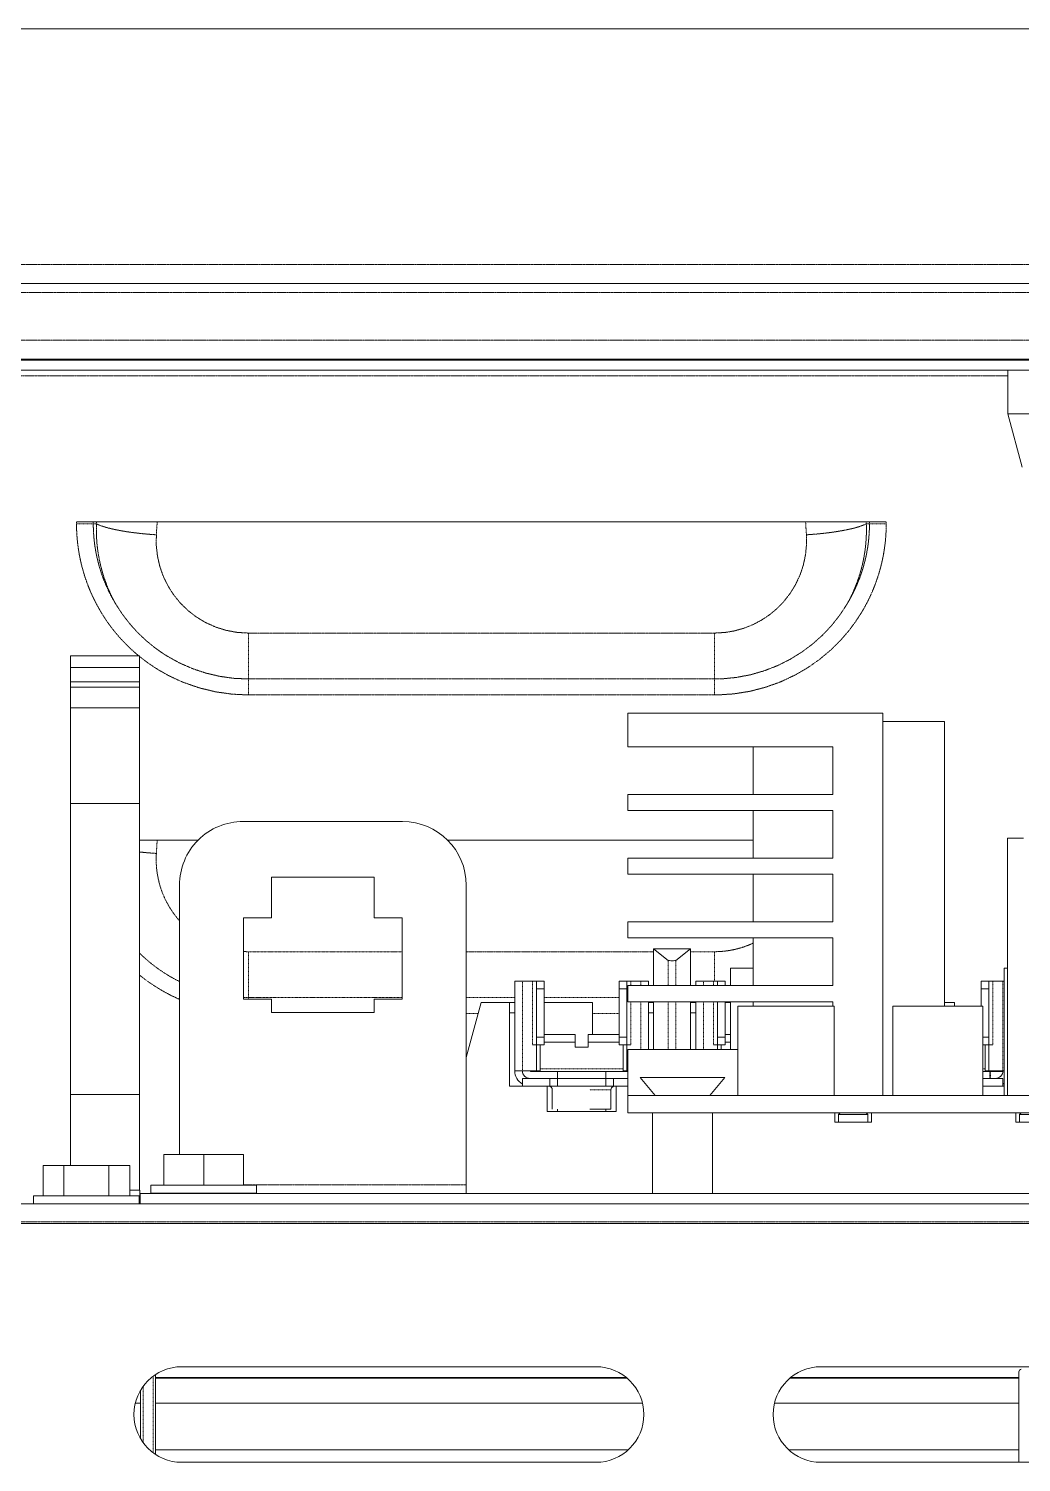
# Model space of a CAD drawing. Header units: millimetres. Extents: x 60499 to 556746, y 248297 to 497145.
# Drawn here: x 273810 to 278126, y 353530 to 359765 of the extents above; entities that cross this region are included whole.
import ezdxf

# ---------------------------------------------------------------- set-up
doc = ezdxf.new("R2010")
doc.units = ezdxf.units.MM
doc.linetypes.add('PHANTOM', pattern=[20, 10, -2, 2, -2, 2, -2])

msp = doc.modelspace()

# ---------------------------------------------------------------- linework, layer by layer
at = {"color": 7, "lineweight": 13, "ltscale": 0.03937}
for p, q in [((290166.5, 359765.2), (266121.8, 359765.2)), ((266121.8, 358656.7), (290166.5, 358656.7)), ((266121.8, 358328.1), (290166.5, 358328.1)), ((290166.5, 358324.2), (266121.8, 358324.2)), ((290166.5, 358279.9), (266121.8, 358279.9)), ((274071.9, 357621.1), (277484.1, 357621.1)), ((276414.4, 356788.3), (277522.9, 356788.3)), ((277522.9, 355125.5), (277522.9, 356788.3)), ((277791.4, 355514), (277791.4, 356752.3)), ((274291.4, 355129.1), (274291.4, 356623.5)), ((276414.4, 356642), (277306.7, 356642)), ((274291.4, 356541.4), (274291.4, 355130)), ((274291.4, 356479.4), (274291.4, 355129.1)), ((277306.7, 356434.7), (276414.4, 356434.7)), ((273992, 355130), (273992, 356395.7)), ((273992, 356395.7), (273992, 355130)), ((274291.4, 356395.7), (274291.4, 355130)), ((274291.4, 355130), (274291.4, 356395.7)), ((276414.4, 356364.8), (277306.7, 356364.8)), ((275631.8, 356235.4), (276960, 356235.4)), ((278065.3, 355125.5), (278065.3, 356245.1)), ((277306.7, 356157.5), (276414.4, 356157.5)), ((274465.2, 354868.8), (274465.2, 356040.1)), ((275712.4, 354737.1), (275712.4, 356040.1)), ((276414.4, 356087.7), (277306.7, 356087.7)), ((277306.7, 355880.4), (276414.4, 355880.4)), ((276414.4, 355810.6), (277306.7, 355810.6)), ((277306.7, 355603.3), (276414.4, 355603.3)), ((276414.4, 355533.4), (277306.7, 355533.4)), ((276414.4, 355125.5), (279934, 355125.5)), ((276414.4, 355050.6), (279934, 355050.6)), ((274293.7, 354698.7), (282053.6, 354698.7)), ((266121.8, 354654.3), (290166.5, 354654.3)), ((274293.7, 354654.3), (282053.6, 354654.3)), ((266121.8, 354569.4), (290166.5, 354569.4)), ((274475.2, 353945.8), (276276.6, 353945.8)), ((277254.3, 353945.8), (279055.7, 353945.8)), ((274361.4, 353898.5), (276408.7, 353898.5)), ((274361.4, 353895.6), (276412, 353895.6)), ((277118.8, 353895.6), (278114.8, 353895.6)), ((277122.2, 353898.5), (278114.8, 353898.5)), ((274361.4, 353788.1), (276478.3, 353788.1)), ((277052.5, 353788.1), (278114.8, 353788.1)), ((274361.4, 353584.6), (276417, 353584.6)), ((277113.9, 353584.6), (278114.8, 353584.6)), ((276276.6, 353530.1), (274475.2, 353530.1)), ((279055.7, 353530.1), (277254.3, 353530.1))]:
    msp.add_line(p, q, dxfattribs=at)
at = {"color": 7, "linetype": 'PHANTOM', "lineweight": 13, "ltscale": 0.03937}
for p, q in [((266121.8, 358739.4), (290166.5, 358739.4)), ((290166.5, 358617.9), (266121.8, 358617.9)), ((266121.8, 358410.8), (290166.5, 358410.8)), ((271625.9, 358255.2), (278067.8, 358255.2)), ((276791.3, 357136.6), (274764.8, 357136.6)), ((274764.8, 356936.9), (276791.3, 356936.9)), ((274764.8, 356867.5), (276791.3, 356867.5)), ((274743.7, 354737.1), (275712.4, 354737.1)), ((266121.8, 354576.7), (290166.5, 354576.7))]:
    msp.add_line(p, q, dxfattribs=at)
at = {"color": 7, "lineweight": 13, "ltscale": 0.004291}
msp.add_line((278067.8, 358279.9), (278067.8, 358089.6), dxfattribs=at)
at = {"color": 7, "lineweight": 13, "ltscale": 0.004725}
msp.add_line((278067.8, 358089.6), (278277.3, 358089.6), dxfattribs=at)
at = {"color": 7, "lineweight": 13, "ltscale": 0.005396}
msp.add_line((278067.8, 358089.6), (278129.7, 357858.5), dxfattribs=at)
at = {"color": 7, "linetype": 'PHANTOM', "lineweight": 13, "ltscale": 0.000199986}
for p, q in [((274017.6, 357621.1), (274017.6, 357612.2)), ((274090.5, 357621.1), (274090.5, 357612.2)), ((277465.5, 357612.2), (277465.5, 357621.1)), ((277538.4, 357612.2), (277538.4, 357621.1))]:
    msp.add_line(p, q, dxfattribs=at)
at = {"color": 7, "lineweight": 13, "ltscale": 0.001225}
for p, q in [((274071.9, 357621.1), (274017.6, 357621.1)), ((277484.1, 357621.1), (277538.4, 357621.1))]:
    msp.add_line(p, q, dxfattribs=at)
at = {"color": 7, "linetype": 'PHANTOM', "lineweight": 13, "ltscale": 0.001644}
for p, q in [((274090.5, 357612.2), (274017.6, 357612.2)), ((277465.5, 357612.2), (277538.4, 357612.2))]:
    msp.add_line(p, q, dxfattribs=at)
at = {"color": 7, "linetype": 'PHANTOM', "lineweight": 13, "ltscale": 0.000311003}
for p, q in [((274104.3, 357612.2), (274090.5, 357612.2)), ((277451.7, 357612.2), (277465.5, 357612.2))]:
    msp.add_line(p, q, dxfattribs=at)
at = {"color": 7, "linetype": 'PHANTOM', "lineweight": 13, "ltscale": 0.000200397}
for p, q in [((274104.3, 357612.2), (274104.9, 357621.1)), ((277451.2, 357621.1), (277451.7, 357612.2))]:
    msp.add_line(p, q, dxfattribs=at)
at = {"color": 7, "linetype": 'PHANTOM', "lineweight": 13, "ltscale": 0.001288}
for p, q in [((274364.7, 357564.1), (274368.4, 357621.1)), ((277187.6, 357621.1), (277191.3, 357564.1)), ((274364.7, 356178.4), (274368.4, 356235.4))]:
    msp.add_line(p, q, dxfattribs=at)
at = {"color": 7, "linetype": 'PHANTOM', "lineweight": 13, "ltscale": 0.004503}
for p, q in [((274764.8, 357136.6), (274764.8, 356936.9)), ((276791.3, 357136.6), (276791.3, 356936.9)), ((274764.8, 355750.9), (274764.8, 355551.2))]:
    msp.add_line(p, q, dxfattribs=at)
at = {"color": 7, "lineweight": 13, "ltscale": 0.001161}
for p, q in [((273992, 356986.6), (273992, 357038.1)), ((274291.4, 357038.1), (274291.4, 356986.6))]:
    msp.add_line(p, q, dxfattribs=at)
at = {"color": 7, "lineweight": 13, "ltscale": 0.00062501}
for p, q in [((273992, 357010.4), (273992, 357038.1)), ((274291.4, 357038.1), (274291.4, 357010.4)), ((274291.4, 356811.6), (274291.4, 356783.9)), ((274291.4, 356783.9), (274291.4, 356756.2)), ((276213.9, 355335), (276186.2, 355335))]:
    msp.add_line(p, q, dxfattribs=at)
at = {"color": 7, "lineweight": 13, "ltscale": 0.006752}
for p, q in [((274291.4, 357038.1), (273992, 357038.1)), ((274291.4, 356986.6), (273992, 356986.6)), ((273992, 356986.6), (274291.4, 356986.6)), ((273992, 356924.4), (274291.4, 356924.4)), ((274291.4, 356924.4), (273992, 356924.4)), ((274291.4, 356900.7), (273992, 356900.7)), ((273992, 356900.7), (274291.4, 356900.7)), ((274291.4, 356811.6), (273992, 356811.6)), ((273992, 356811.6), (274291.4, 356811.6)), ((273992, 356811.6), (274291.4, 356811.6)), ((274291.4, 356395.7), (273992, 356395.7)), ((273992, 356395.7), (274291.4, 356395.7)), ((274291.4, 355130), (273992, 355130)), ((273992, 355130), (274291.4, 355130))]:
    msp.add_line(p, q, dxfattribs=at)
at = {"color": 7, "lineweight": 13, "ltscale": 0.001375}
for p, q in [((274291.4, 357034.1), (274291.4, 356973.1)), ((276017.2, 355233), (275956.2, 355233)), ((277984.9, 355233), (278045.8, 355233))]:
    msp.add_line(p, q, dxfattribs=at)
at = {"color": 7, "lineweight": 13, "ltscale": 0.00053574}
for p, q in [((273992, 356986.6), (273992, 357010.4)), ((274291.4, 357010.4), (274291.4, 356986.6))]:
    msp.add_line(p, q, dxfattribs=at)
at = {"color": 7, "lineweight": 13, "ltscale": 0.001403}
for p, q in [((273992, 356924.4), (273992, 356986.6)), ((273992, 356986.6), (273992, 356924.4)), ((274291.4, 356986.6), (274291.4, 356924.4)), ((274291.4, 356924.4), (274291.4, 356986.6))]:
    msp.add_line(p, q, dxfattribs=at)
at = {"color": 7, "lineweight": 13, "ltscale": 0.00035708}
msp.add_line((274291.4, 356957.3), (274291.4, 356973.1), dxfattribs=at)
at = {"color": 7, "lineweight": 13, "ltscale": 0.00053562}
for p, q in [((273992, 356900.7), (273992, 356924.4)), ((273992, 356900.7), (273992, 356924.4)), ((274291.4, 356924.4), (274291.4, 356900.7)), ((274291.4, 356924.4), (274291.4, 356900.7))]:
    msp.add_line(p, q, dxfattribs=at)
at = {"color": 7, "lineweight": 13, "ltscale": 0.002007}
msp.add_line((273992, 356811.7), (273992, 356900.7), dxfattribs=at)
at = {"color": 7, "lineweight": 13, "ltscale": 0.002008}
msp.add_line((273992, 356900.7), (273992, 356811.6), dxfattribs=at)
at = {"color": 7, "lineweight": 13, "ltscale": 0.00938}
for p, q in [((274291.4, 356957.3), (274291.4, 356541.4)), ((273992, 356395.7), (273992, 356811.6)), ((273992, 356395.7), (273992, 356811.6)), ((274291.4, 356811.6), (274291.4, 356395.7)), ((274291.4, 356811.6), (274291.4, 356395.7)), ((274291.4, 355130), (274291.4, 354714)), ((274291.4, 355130), (274291.4, 354714)), ((274291.4, 355130), (274291.4, 354714))]:
    msp.add_line(p, q, dxfattribs=at)
at = {"color": 7, "lineweight": 13, "ltscale": 0.002507}
msp.add_line((274291.4, 356900.7), (274291.4, 356789.5), dxfattribs=at)
at = {"color": 7, "lineweight": 13, "ltscale": 0.00625}
for p, q in [((274291.4, 356623.5), (274291.4, 356900.7)), ((274291.4, 356479.4), (274291.4, 356756.6))]:
    msp.add_line(p, q, dxfattribs=at)
at = {"color": 7, "linetype": 'PHANTOM', "lineweight": 13, "ltscale": 0.001565}
for p, q in [((274764.8, 356936.9), (274764.8, 356867.5)), ((276791.3, 356936.9), (276791.3, 356867.5))]:
    msp.add_line(p, q, dxfattribs=at)
at = {"color": 7, "lineweight": 13, "ltscale": 0.0033}
msp.add_line((276414.4, 356642), (276414.4, 356788.3), dxfattribs=at)
at = {"color": 7, "lineweight": 13, "ltscale": 2.22274e-06}
msp.add_line((274291.4, 356756.3), (274291.4, 356756.2), dxfattribs=at)
at = {"color": 7, "lineweight": 13, "ltscale": 0.006055}
msp.add_line((277791.4, 356752.3), (277522.9, 356752.3), dxfattribs=at)
at = {"color": 7, "lineweight": 13, "ltscale": 0.004675}
for p, q in [((276960, 356434.7), (276960, 356642)), ((277306.7, 356434.7), (277306.7, 356642)), ((276960, 356157.5), (276960, 356364.8)), ((277306.7, 356157.5), (277306.7, 356364.8)), ((276960, 355880.4), (276960, 356087.7)), ((277306.7, 355880.4), (277306.7, 356087.7)), ((276960, 355603.3), (276960, 355810.6)), ((277306.7, 355603.3), (277306.7, 355810.6)), ((276504.9, 355533.4), (276504.9, 355326.1)), ((276687.9, 355533.4), (276687.9, 355326.1)), ((276710, 355326.1), (276710, 355533.4)), ((276860.7, 355326.1), (276860.7, 355533.4))]:
    msp.add_line(p, q, dxfattribs=at)
at = {"color": 7, "lineweight": 13, "ltscale": 0.001575}
for p, q in [((276414.4, 356364.8), (276414.4, 356434.7)), ((276414.4, 356087.7), (276414.4, 356157.5)), ((276414.4, 355810.6), (276414.4, 355880.4)), ((276414.4, 355533.4), (276414.4, 355603.3))]:
    msp.add_line(p, q, dxfattribs=at)
at = {"color": 7, "lineweight": 13, "ltscale": 0.015625}
msp.add_line((275435.2, 356317.2), (274742.4, 356317.2), dxfattribs=at)
at = {"color": 7, "lineweight": 13, "ltscale": 0.005735}
msp.add_line((274291.4, 356235.4), (274545.7, 356235.4), dxfattribs=at)
at = {"color": 7, "lineweight": 13, "ltscale": 0.001563}
msp.add_line((278134.6, 356245.1), (278065.3, 356245.1), dxfattribs=at)
at = {"color": 7, "lineweight": 13, "ltscale": 0.010089}
for p, q in [((275312.5, 356075), (274865.1, 356075)), ((274865.1, 355485.8), (275312.5, 355485.8))]:
    msp.add_line(p, q, dxfattribs=at)
at = {"color": 7, "lineweight": 13, "ltscale": 0.003986}
for p, q in [((274865.1, 356075), (274865.1, 355898.2)), ((275312.5, 355898.2), (275312.5, 356075))]:
    msp.add_line(p, q, dxfattribs=at)
at = {"color": 7, "lineweight": 13, "ltscale": 0.002731}
for p, q in [((274865.1, 355898.2), (274744, 355898.2)), ((275433.6, 355898.2), (275312.5, 355898.2)), ((274744, 355544.7), (274865.1, 355544.7)), ((275312.5, 355544.7), (275433.6, 355544.7))]:
    msp.add_line(p, q, dxfattribs=at)
at = {"color": 7, "lineweight": 13, "ltscale": 0.007972}
for p, q in [((274744, 355544.7), (274744, 355898.2)), ((275433.6, 355544.7), (275433.6, 355898.2))]:
    msp.add_line(p, q, dxfattribs=at)
at = {"color": 7, "linetype": 'PHANTOM', "lineweight": 13, "ltscale": 0.015082}
for p, q in [((275433.6, 355750.9), (274764.8, 355750.9)), ((274764.8, 355551.2), (275433.6, 355551.2))]:
    msp.add_line(p, q, dxfattribs=at)
at = {"color": 7, "linetype": 'PHANTOM', "lineweight": 13, "ltscale": 0.018374}
msp.add_line((276527.1, 355750.9), (275712.4, 355750.9), dxfattribs=at)
at = {"color": 7, "lineweight": 13, "ltscale": 0.001832}
for p, q in [((276527.1, 355762.9), (276590.9, 355712.6)), ((276687.9, 355762.9), (276624.1, 355712.6))]:
    msp.add_line(p, q, dxfattribs=at)
at = {"color": 7, "lineweight": 13, "ltscale": 0.0036}
for p, q in [((276527.1, 355603.2), (276527.1, 355762.9)), ((276687.9, 355762.9), (276687.9, 355603.2))]:
    msp.add_line(p, q, dxfattribs=at)
at = {"color": 7, "lineweight": 13, "ltscale": 0.003625}
msp.add_line((276687.9, 355762.9), (276527.1, 355762.9), dxfattribs=at)
at = {"color": 7, "linetype": 'PHANTOM', "lineweight": 13, "ltscale": 0.002332}
msp.add_line((276791.3, 355750.9), (276687.9, 355750.9), dxfattribs=at)
at = {"color": 7, "linetype": 'PHANTOM', "lineweight": 13, "ltscale": 0.002879}
msp.add_line((276791.3, 355750.9), (276791.3, 355623.2), dxfattribs=at)
at = {"color": 7, "linetype": 'PHANTOM', "lineweight": 13, "ltscale": 0.002465}
for p, q in [((276590.9, 355603.3), (276590.9, 355712.6)), ((276624.1, 355603.3), (276624.1, 355712.6))]:
    msp.add_line(p, q, dxfattribs=at)
at = {"color": 7, "lineweight": 13, "ltscale": 0.00224}
msp.add_line((276860.7, 355679.7), (276960, 355679.7), dxfattribs=at)
at = {"color": 7, "lineweight": 13, "ltscale": 0.001725}
msp.add_line((276860.7, 355603.3), (276860.7, 355679.7), dxfattribs=at)
at = {"color": 7, "lineweight": 13, "ltscale": 0.0125}
msp.add_line((278051.6, 355125.5), (278051.6, 355679.7), dxfattribs=at)
at = {"color": 7, "lineweight": 13, "ltscale": 0.000310072}
msp.add_line((278051.6, 355679.7), (278065.3, 355679.7), dxfattribs=at)
at = {"color": 7, "lineweight": 13, "ltscale": 0.000749994}
for p, q in [((275922.9, 355623.2), (275956.2, 355623.2)), ((276410.7, 355623.2), (276377.5, 355623.2)), ((276504.9, 355623.2), (276471.7, 355623.2)), ((276410.7, 355346.1), (276377.5, 355346.1)), ((275956.2, 355233), (275922.9, 355233)), ((276319.3, 355199.7), (276352.5, 355199.7)), ((276319.3, 355166.5), (276352.5, 355166.5))]:
    msp.add_line(p, q, dxfattribs=at)
at = {"color": 7, "lineweight": 13, "ltscale": 0.0088}
msp.add_line((275922.9, 355233), (275922.9, 355623.2), dxfattribs=at)
at = {"color": 7, "lineweight": 13, "ltscale": 0.001}
msp.add_line((275956.2, 355623.2), (276000.5, 355623.2), dxfattribs=at)
at = {"color": 7, "linetype": 'PHANTOM', "lineweight": 13, "ltscale": 0.0088}
for p, q in [((275956.2, 355233), (275956.2, 355623.2)), ((278045.8, 355623.2), (278045.8, 355233))]:
    msp.add_line(p, q, dxfattribs=at)
at = {"color": 7, "lineweight": 13, "ltscale": 0.000374982}
for p, q in [((276000.5, 355623.2), (276017.2, 355623.2)), ((276787.6, 355623.2), (276804.3, 355623.2)), ((278001.5, 355623.2), (277984.9, 355623.2)), ((276000.5, 355346.1), (276017.2, 355346.1)), ((276000.5, 355346.1), (276017.2, 355346.1)), ((276787.6, 355346.1), (276804.3, 355346.1)), ((276787.6, 355346.1), (276804.3, 355346.1)), ((278001.5, 355346.1), (277984.9, 355346.1)), ((278001.5, 355346.1), (277984.9, 355346.1)), ((276394.1, 355233), (276410.7, 355233))]:
    msp.add_line(p, q, dxfattribs=at)
at = {"color": 7, "linetype": 'PHANTOM', "lineweight": 13, "ltscale": 0.00625}
for p, q in [((276000.5, 355623.2), (276000.5, 355346.1)), ((278001.5, 355346.1), (278001.5, 355623.2))]:
    msp.add_line(p, q, dxfattribs=at)
at = {"color": 7, "lineweight": 13, "ltscale": 0.000750024}
for p, q in [((276017.2, 355623.2), (276050.4, 355623.2)), ((276017.2, 355623.2), (276017.2, 355590)), ((276050.4, 355623.2), (276050.4, 355590)), ((276377.5, 355590), (276377.5, 355623.2)), ((276410.7, 355590), (276410.7, 355623.2)), ((276710, 355623.2), (276743.3, 355623.2)), ((276804.3, 355623.2), (276837.5, 355623.2)), ((277951.6, 355590), (277951.6, 355623.2)), ((277984.9, 355623.2), (277951.6, 355623.2)), ((277984.9, 355590), (277984.9, 355623.2)), ((276017.2, 355590), (276050.4, 355590)), ((276410.7, 355590), (276377.5, 355590)), ((277984.9, 355590), (277951.6, 355590)), ((276017.2, 355379.3), (276050.4, 355379.3)), ((276017.2, 355379.3), (276017.2, 355346.1)), ((276017.2, 355346.1), (276050.4, 355346.1)), ((276050.4, 355379.3), (276050.4, 355346.1)), ((276186.2, 355390.4), (276186.2, 355357.2)), ((276241.7, 355390.4), (276241.7, 355357.2)), ((276377.5, 355346.1), (276377.5, 355379.3)), ((276410.7, 355379.3), (276377.5, 355379.3)), ((276410.7, 355346.1), (276410.7, 355379.3)), ((276804.3, 355379.3), (276837.5, 355379.3)), ((276804.3, 355379.3), (276804.3, 355346.1)), ((276804.3, 355346.1), (276837.5, 355346.1)), ((276837.5, 355379.3), (276837.5, 355346.1)), ((277984.9, 355346.1), (277984.9, 355379.3)), ((276075.4, 355199.7), (276108.6, 355199.7)), ((276075.4, 355166.5), (276108.6, 355166.5))]:
    msp.add_line(p, q, dxfattribs=at)
at = {"color": 7, "lineweight": 13, "ltscale": 0.000375012}
for p, q in [((276427.3, 355623.2), (276410.7, 355623.2)), ((276427.3, 355346.1), (276410.7, 355346.1)), ((276427.3, 355346.1), (276410.7, 355346.1)), ((276033.8, 355233), (276017.2, 355233)), ((277968.2, 355233), (277984.9, 355233))]:
    msp.add_line(p, q, dxfattribs=at)
at = {"color": 7, "lineweight": 13, "ltscale": 0.000999991}
for p, q in [((276471.7, 355623.2), (276427.3, 355623.2)), ((276743.3, 355623.2), (276787.6, 355623.2)), ((278045.8, 355623.2), (278001.5, 355623.2)), ((274293.7, 354698.7), (274293.7, 354654.3))]:
    msp.add_line(p, q, dxfattribs=at)
at = {"color": 7, "linetype": 'PHANTOM', "lineweight": 13, "ltscale": 0.000450134}
for p, q in [((276427.3, 355603.3), (276427.3, 355623.2)), ((276471.7, 355623.2), (276471.7, 355603.3))]:
    msp.add_line(p, q, dxfattribs=at)
at = {"color": 7, "lineweight": 13, "ltscale": 0.000450194}
for p, q in [((276504.9, 355623.2), (276504.9, 355603.2)), ((276710, 355603.2), (276710, 355623.2)), ((276804.3, 355623.2), (276804.3, 355603.2)), ((276837.5, 355623.2), (276837.5, 355603.2)), ((276804.3, 355346.1), (276804.3, 355326.1))]:
    msp.add_line(p, q, dxfattribs=at)
at = {"color": 7, "linetype": 'PHANTOM', "lineweight": 13, "ltscale": 0.000450194}
for p, q in [((276743.3, 355603.2), (276743.3, 355623.2)), ((276787.6, 355623.2), (276787.6, 355603.2))]:
    msp.add_line(p, q, dxfattribs=at)
at = {"color": 7, "lineweight": 13, "ltscale": 0.000128799}
for p, q in [((278051.6, 355623.2), (278045.8, 355623.2)), ((278045.8, 355233), (278051.6, 355233))]:
    msp.add_line(p, q, dxfattribs=at)
at = {"color": 7, "linetype": 'PHANTOM', "lineweight": 13, "ltscale": 0.00014622}
msp.add_line((274764.8, 355551.2), (274764.8, 355544.7), dxfattribs=at)
at = {"color": 7, "lineweight": 13, "ltscale": 0.001329}
for p, q in [((274865.1, 355544.7), (274865.1, 355485.8)), ((275312.5, 355485.8), (275312.5, 355544.7))]:
    msp.add_line(p, q, dxfattribs=at)
at = {"color": 7, "linetype": 'PHANTOM', "lineweight": 13, "ltscale": 0.004749}
msp.add_line((275712.4, 355551.2), (275922.9, 355551.2), dxfattribs=at)
at = {"color": 7, "lineweight": 13, "ltscale": 0.005581}
msp.add_line((275712.4, 355291.1), (275776.4, 355530.1), dxfattribs=at)
at = {"color": 7, "lineweight": 13, "ltscale": 0.002805}
msp.add_line((275900.8, 355530.1), (275776.4, 355530.1), dxfattribs=at)
at = {"color": 7, "lineweight": 13, "ltscale": 0.000499996}
for p, q in [((275922.9, 355530.1), (275900.8, 355530.1)), ((276710, 355530.1), (276687.9, 355530.1)), ((275900.8, 355485.7), (275922.9, 355485.7)), ((276687.9, 355485.7), (276710, 355485.7)), ((276186.2, 355357.2), (276186.2, 355335)), ((276241.7, 355357.2), (276241.7, 355335))]:
    msp.add_line(p, q, dxfattribs=at)
at = {"color": 7, "lineweight": 13, "ltscale": 0.0082}
msp.add_line((275900.8, 355530.1), (275900.8, 355166.5), dxfattribs=at)
at = {"color": 7, "lineweight": 13, "ltscale": 0.00475}
for p, q in [((276017.2, 355590), (276017.2, 355379.3)), ((276050.4, 355379.3), (276050.4, 355590)), ((276261.1, 355530.1), (276050.4, 355530.1)), ((276377.5, 355590), (276377.5, 355379.3)), ((276410.7, 355379.3), (276410.7, 355590)), ((277984.9, 355379.3), (277984.9, 355590)), ((276108.6, 355199.7), (276319.3, 355199.7)), ((276108.6, 355166.5), (276319.3, 355166.5)), ((277312.3, 355125.5), (277522.9, 355125.5))]:
    msp.add_line(p, q, dxfattribs=at)
at = {"color": 7, "linetype": 'PHANTOM', "lineweight": 13, "ltscale": 0.007375}
msp.add_line((276050.4, 355551.2), (276377.5, 355551.2), dxfattribs=at)
at = {"color": 7, "lineweight": 13, "ltscale": 0.00315}
msp.add_line((276261.1, 355530.1), (276261.1, 355390.4), dxfattribs=at)
at = {"color": 7, "linetype": 'PHANTOM', "lineweight": 13, "ltscale": 0.004225}
for p, q in [((276427.3, 355346.1), (276427.3, 355533.4)), ((276787.6, 355533.4), (276787.6, 355346.1))]:
    msp.add_line(p, q, dxfattribs=at)
at = {"color": 7, "linetype": 'PHANTOM', "lineweight": 13, "ltscale": 0.004675}
for p, q in [((276471.7, 355533.4), (276471.7, 355326.1)), ((276590.9, 355326.1), (276590.9, 355533.4)), ((276624.1, 355326.1), (276624.1, 355533.4)), ((276743.3, 355326.1), (276743.3, 355533.4))]:
    msp.add_line(p, q, dxfattribs=at)
at = {"color": 7, "lineweight": 13, "ltscale": 0.000500026}
for p, q in [((276527.1, 355530.1), (276504.9, 355530.1)), ((276527.1, 355485.7), (276504.9, 355485.7))]:
    msp.add_line(p, q, dxfattribs=at)
at = {"color": 7, "lineweight": 13, "ltscale": 7.48522e-05}
msp.add_line((276527.1, 355530.1), (276527.1, 355533.4), dxfattribs=at)
at = {"color": 7, "lineweight": 13, "ltscale": 0.0046}
msp.add_line((276527.1, 355326.1), (276527.1, 355530.1), dxfattribs=at)
at = {"color": 7, "lineweight": 13, "ltscale": 0.003475}
for p, q in [((276804.3, 355533.4), (276804.3, 355379.3)), ((276837.5, 355379.3), (276837.5, 355533.4))]:
    msp.add_line(p, q, dxfattribs=at)
at = {"color": 7, "lineweight": 13, "ltscale": 0.000521833}
msp.add_line((276860.6, 355530.1), (276837.5, 355530.1), dxfattribs=at)
at = {"color": 7, "lineweight": 13, "ltscale": 0.000437579}
msp.add_line((276960, 355514), (276960, 355533.4), dxfattribs=at)
at = {"color": 7, "lineweight": 13, "ltscale": 0.000437459}
msp.add_line((277306.7, 355514), (277306.7, 355533.4), dxfattribs=at)
at = {"color": 7, "lineweight": 13, "ltscale": 0.000987977}
msp.add_line((277835.2, 355530.1), (277791.4, 355530.1), dxfattribs=at)
at = {"color": 7, "lineweight": 13, "ltscale": 0.000362727}
msp.add_line((277835.2, 355530.1), (277835.2, 355514), dxfattribs=at)
at = {"color": 7, "lineweight": 13, "ltscale": 0.001713}
msp.add_line((277951.6, 355590), (277951.6, 355514), dxfattribs=at)
at = {"color": 7, "linetype": 'PHANTOM', "lineweight": 13, "ltscale": 0.001153}
msp.add_line((275712.4, 355481.8), (275763.5, 355481.8), dxfattribs=at)
at = {"color": 7, "linetype": 'PHANTOM', "lineweight": 13, "ltscale": 0.002625}
msp.add_line((276261.1, 355481.8), (276377.5, 355481.8), dxfattribs=at)
at = {"color": 7, "lineweight": 13, "ltscale": 0.008763}
for p, q in [((276893.2, 355125.5), (276893.2, 355514)), ((277312.3, 355125.5), (277312.3, 355514)), ((277567.3, 355125.5), (277567.3, 355514)), ((277959.1, 355125.5), (277959.1, 355514))]:
    msp.add_line(p, q, dxfattribs=at)
at = {"color": 7, "lineweight": 13, "ltscale": 0.009451}
msp.add_line((276893.2, 355514), (277312.3, 355514), dxfattribs=at)
at = {"color": 7, "lineweight": 13, "ltscale": 0.008838}
msp.add_line((277567.3, 355514), (277959.1, 355514), dxfattribs=at)
at = {"color": 7, "lineweight": 13, "ltscale": 0.00255}
for p, q in [((276017.2, 355346.1), (276017.2, 355233)), ((276033.8, 355233), (276033.8, 355346.1)), ((276394.1, 355346.1), (276394.1, 355233)), ((276410.7, 355233), (276410.7, 355346.1)), ((277968.2, 355346.1), (277968.2, 355233)), ((277984.9, 355233), (277984.9, 355346.1))]:
    msp.add_line(p, q, dxfattribs=at)
at = {"color": 7, "lineweight": 13, "ltscale": 0.003062}
for p, q in [((276186.2, 355390.4), (276050.4, 355390.4)), ((276186.2, 355357.2), (276050.4, 355357.2)), ((276377.4, 355390.4), (276241.7, 355390.4))]:
    msp.add_line(p, q, dxfattribs=at)
at = {"color": 7, "lineweight": 13, "ltscale": 0.003063}
msp.add_line((276377.5, 355357.2), (276241.7, 355357.2), dxfattribs=at)
at = {"color": 7, "lineweight": 13, "ltscale": 0.000450134}
msp.add_line((276820.9, 355326.1), (276820.9, 355346.1), dxfattribs=at)
at = {"color": 7, "lineweight": 13, "ltscale": 0.000521622}
msp.add_line((276860.7, 355390.4), (276837.5, 355390.4), dxfattribs=at)
at = {"color": 7, "lineweight": 13, "ltscale": 0.000521983}
msp.add_line((276860.7, 355357.2), (276837.5, 355357.2), dxfattribs=at)
at = {"color": 7, "lineweight": 13, "ltscale": 0.000580645}
for p, q in [((277984.9, 355379.3), (277959.1, 355379.3)), ((277984.9, 355346.1), (277959.1, 355346.1))]:
    msp.add_line(p, q, dxfattribs=at)
at = {"color": 7, "lineweight": 13, "ltscale": 0.00062498}
msp.add_line((276241.7, 355335), (276213.9, 355335), dxfattribs=at)
at = {"color": 7, "lineweight": 13, "ltscale": 0.010799}
msp.add_line((276893.2, 355326.1), (276414.4, 355326.1), dxfattribs=at)
at = {"color": 7, "lineweight": 13, "ltscale": 0.004525}
msp.add_line((276414.4, 355125.5), (276414.4, 355326.1), dxfattribs=at)
at = {"color": 7, "lineweight": 13, "ltscale": 0.004875}
msp.add_line((276213.9, 355229.7), (275997.8, 355229.7), dxfattribs=at)
at = {"color": 7, "linetype": 'PHANTOM', "lineweight": 13, "ltscale": 0.004063}
msp.add_line((276213.9, 355240.8), (276033.8, 355240.8), dxfattribs=at)
at = {"color": 7, "lineweight": 13, "ltscale": 0.000674991}
for p, q in [((276108.6, 355229.7), (276108.6, 355199.7)), ((276319.3, 355229.7), (276319.3, 355199.7))]:
    msp.add_line(p, q, dxfattribs=at)
at = {"color": 7, "linetype": 'PHANTOM', "lineweight": 13, "ltscale": 0.004062}
msp.add_line((276394.1, 355240.8), (276213.9, 355240.8), dxfattribs=at)
at = {"color": 7, "lineweight": 13, "ltscale": 0.00452}
msp.add_line((276414.4, 355229.7), (276213.9, 355229.7), dxfattribs=at)
at = {"color": 7, "lineweight": 13, "ltscale": 8.18808e-05}
msp.add_line((276410.7, 355233), (276414.3, 355233), dxfattribs=at)
at = {"color": 7, "linetype": 'PHANTOM', "lineweight": 13, "ltscale": 0.000205423}
msp.add_line((277968.2, 355240.8), (277959.1, 355240.8), dxfattribs=at)
at = {"color": 7, "lineweight": 13, "ltscale": 0.000680668}
for p, q in [((277989.3, 355229.7), (277959.1, 355229.7)), ((277989.3, 355199.7), (277959.1, 355199.7))]:
    msp.add_line(p, q, dxfattribs=at)
at = {"color": 7, "lineweight": 13, "ltscale": 0.001018}
msp.add_line((278004.3, 355229.7), (277959.1, 355229.7), dxfattribs=at)
at = {"color": 7, "lineweight": 13, "ltscale": 4.99815e-05}
for p, q in [((277989.3, 355229.7), (277991.5, 355229.7)), ((277989.3, 355199.7), (277991.5, 355199.7))]:
    msp.add_line(p, q, dxfattribs=at)
at = {"color": 7, "linetype": 'PHANTOM', "lineweight": 13, "ltscale": 0.000674991}
for p, q in [((277989.3, 355199.7), (277989.3, 355229.7)), ((277991.5, 355199.7), (277991.5, 355229.7))]:
    msp.add_line(p, q, dxfattribs=at)
at = {"color": 7, "lineweight": 13, "ltscale": 0.001222}
msp.add_line((278045.7, 355229.7), (277991.5, 355229.7), dxfattribs=at)
at = {"color": 7, "lineweight": 13, "ltscale": 0.002716}
msp.add_line((276021.2, 355166.5), (275900.8, 355166.5), dxfattribs=at)
at = {"color": 7, "lineweight": 13, "ltscale": 0.002687}
for p, q in [((275956.2, 355199.7), (276075.4, 355199.7)), ((275956.2, 355166.5), (276075.4, 355166.5))]:
    msp.add_line(p, q, dxfattribs=at)
at = {"color": 7, "lineweight": 13, "ltscale": 0.000749963}
for p, q in [((275956.2, 355166.5), (275956.2, 355199.7)), ((276075.4, 355199.7), (276075.4, 355166.5)), ((276108.6, 355199.7), (276108.6, 355166.5)), ((276319.3, 355199.7), (276319.3, 355166.5)), ((276352.5, 355199.7), (276352.5, 355166.5)), ((278045.8, 355166.5), (278045.8, 355199.7)), ((277331.3, 355009.1), (277331.3, 355042.3)), ((277457.8, 355009.1), (277457.8, 355042.3)), ((278118.4, 355009.1), (278118.4, 355042.3))]:
    msp.add_line(p, q, dxfattribs=at)
at = {"color": 7, "lineweight": 13, "ltscale": 0.002498}
for p, q in [((276064.3, 355166.5), (276064.3, 355055.7)), ((276363.6, 355055.7), (276363.6, 355166.5))]:
    msp.add_line(p, q, dxfattribs=at)
at = {"color": 7, "lineweight": 13, "ltscale": 0.002144}
msp.add_line((276319.3, 355199.7), (276414.3, 355199.7), dxfattribs=at)
at = {"color": 7, "lineweight": 13, "ltscale": 0.001394}
for p, q in [((276352.5, 355199.7), (276414.3, 355199.7)), ((276352.5, 355166.5), (276414.3, 355166.5))]:
    msp.add_line(p, q, dxfattribs=at)
at = {"color": 7, "lineweight": 13, "ltscale": 0.000172773}
msp.add_line((276414.3, 355166.5), (276406.7, 355166.5), dxfattribs=at)
at = {"color": 7, "lineweight": 13, "ltscale": 0.00415}
for q in [(276468.7, 355203.1), (276836.7, 355203.1)]:
    msp.add_line((276652.7, 355203.1), q, dxfattribs=at)
at = {"color": 7, "lineweight": 13, "ltscale": 0.002284}
for p, q in [((276533.8, 355125.5), (276468.7, 355203.1)), ((276771.6, 355125.5), (276836.7, 355203.1))]:
    msp.add_line(p, q, dxfattribs=at)
at = {"color": 7, "lineweight": 13, "ltscale": 0.001956}
for p, q in [((277959.1, 355199.7), (278045.8, 355199.7)), ((277959.1, 355166.5), (278045.8, 355166.5))]:
    msp.add_line(p, q, dxfattribs=at)
at = {"color": 7, "lineweight": 13, "ltscale": 0.001595}
msp.add_line((278051.6, 355166.5), (277980.8, 355166.5), dxfattribs=at)
at = {"color": 7, "lineweight": 13, "ltscale": 0.000477438}
msp.add_line((278012.7, 355199.7), (277991.5, 355199.7), dxfattribs=at)
at = {"color": 7, "lineweight": 13, "ltscale": 0.006952}
msp.add_line((273992, 354821.7), (273992, 355130), dxfattribs=at)
msp.add_line((273992, 354821.7), (273992, 355130), dxfattribs=at)
at = {"color": 7, "lineweight": 13, "ltscale": 0.006604}
msp.add_line((274291.4, 354836.2), (274291.4, 355129.1), dxfattribs=at)
msp.add_line((274291.4, 354836.2), (274291.4, 355129.1), dxfattribs=at)
at = {"color": 7, "lineweight": 13, "ltscale": 0.001875}
for p, q in [((276086.5, 355149.9), (276086.5, 355066.7)), ((276341.4, 355149.9), (276341.4, 355066.7))]:
    msp.add_line(p, q, dxfattribs=at)
at = {"color": 7, "linetype": 'PHANTOM', "lineweight": 13, "ltscale": 0.002066}
msp.add_line((276341.4, 355149.9), (276249.8, 355149.9), dxfattribs=at)
at = {"color": 7, "lineweight": 13, "ltscale": 0.001687}
msp.add_line((276414.4, 355050.6), (276414.4, 355125.5), dxfattribs=at)
at = {"color": 7, "lineweight": 13, "ltscale": 0.002438}
msp.add_line((276414.4, 355125.5), (276522.4, 355125.5), dxfattribs=at)
at = {"color": 7, "lineweight": 13, "ltscale": 0.000359603}
msp.add_line((276538.4, 355125.5), (276522.4, 355125.5), dxfattribs=at)
at = {"color": 7, "lineweight": 13, "ltscale": 0.002682}
for q in [(276533.8, 355125.5), (276771.6, 355125.5)]:
    msp.add_line((276652.7, 355125.5), q, dxfattribs=at)
at = {"color": 7, "lineweight": 13, "ltscale": 0.005515}
msp.add_line((276783, 355125.5), (276538.4, 355125.5), dxfattribs=at)
at = {"color": 7, "lineweight": 13, "ltscale": 0.002486}
msp.add_line((276782.9, 355125.5), (276893.2, 355125.5), dxfattribs=at)
at = {"color": 7, "lineweight": 13, "ltscale": 0.00675}
msp.add_line((276363.6, 355055.7), (276064.3, 355055.7), dxfattribs=at)
at = {"color": 7, "lineweight": 13, "ltscale": 0.00099906}
for p, q in [((276108.6, 355055.7), (276064.3, 355055.7)), ((276363.6, 355055.7), (276319.3, 355055.7))]:
    msp.add_line(p, q, dxfattribs=at)
at = {"color": 7, "lineweight": 13, "ltscale": 0.000247685}
for p, q in [((276108.6, 355066.7), (276108.6, 355055.7)), ((276319.3, 355066.7), (276319.3, 355055.7))]:
    msp.add_line(p, q, dxfattribs=at)
at = {"color": 7, "lineweight": 13, "ltscale": 0.002066}
msp.add_line((276249.8, 355066.7), (276341.4, 355066.7), dxfattribs=at)
at = {"color": 7, "lineweight": 13, "ltscale": 0.007938}
for p, q in [((276522.4, 354698.7), (276522.4, 355050.6)), ((276782.9, 354698.7), (276782.9, 355050.6)), ((276782.9, 354698.7), (276782.9, 355050.6)), ((276783, 354698.7), (276783, 355050.6))]:
    msp.add_line(p, q, dxfattribs=at)
at = {"color": 7, "lineweight": 13, "ltscale": 0.000937274}
for p, q in [((277314.2, 355009.1), (277314.2, 355050.6)), ((277474.9, 355009.1), (277474.9, 355050.6)), ((278101.3, 355009.1), (278101.3, 355050.6))]:
    msp.add_line(p, q, dxfattribs=at)
at = {"color": 7, "lineweight": 13, "ltscale": 0.00023517}
for p, q in [((277331.3, 355042.3), (277337.7, 355050.6)), ((277457.8, 355042.3), (277451.5, 355050.6))]:
    msp.add_line(p, q, dxfattribs=at)
at = {"color": 7, "lineweight": 13, "ltscale": 0.002851}
for p, q in [((277457.8, 355042.3), (277331.3, 355042.3)), ((278244.9, 355042.3), (278118.4, 355042.3)), ((277457.8, 355009.1), (277331.3, 355009.1)), ((278244.9, 355009.1), (278118.4, 355009.1))]:
    msp.add_line(p, q, dxfattribs=at)
at = {"color": 7, "lineweight": 13, "ltscale": 0.000235188}
msp.add_line((278118.4, 355042.3), (278124.7, 355050.6), dxfattribs=at)
at = {"color": 7, "lineweight": 13, "ltscale": 0.000386786}
for p, q in [((277331.3, 355009.1), (277314.2, 355009.1)), ((277457.8, 355009.1), (277474.9, 355009.1)), ((278118.4, 355009.1), (278101.3, 355009.1))]:
    msp.add_line(p, q, dxfattribs=at)
at = {"color": 7, "lineweight": 13, "ltscale": 0.0039}
for p, q in [((274397.9, 354868.8), (274570.8, 354868.8)), ((274570.8, 354868.8), (274743.7, 354868.8))]:
    msp.add_line(p, q, dxfattribs=at)
at = {"color": 7, "lineweight": 13, "ltscale": 0.003}
for p, q in [((274397.9, 354735.8), (274397.9, 354868.8)), ((274570.8, 354735.8), (274570.8, 354868.8)), ((274743.7, 354735.8), (274743.7, 354868.8)), ((273872.1, 354688.7), (273872.1, 354821.7)), ((273962.9, 354688.7), (273962.9, 354821.7)), ((274158.2, 354688.7), (274158.2, 354821.7)), ((274249, 354688.7), (274249, 354821.7))]:
    msp.add_line(p, q, dxfattribs=at)
at = {"color": 7, "lineweight": 13, "ltscale": 0.002048}
for p, q in [((273872.1, 354821.7), (273962.9, 354821.7)), ((274158.2, 354821.7), (274249, 354821.7))]:
    msp.add_line(p, q, dxfattribs=at)
at = {"color": 7, "lineweight": 13, "ltscale": 0.004405}
msp.add_line((273962.9, 354821.7), (274158.2, 354821.7), dxfattribs=at)
at = {"color": 7, "lineweight": 13, "ltscale": 0.000775014}
for p, q in [((274341.3, 354701.4), (274341.3, 354735.8)), ((274800.3, 354701.4), (274800.3, 354735.8))]:
    msp.add_line(p, q, dxfattribs=at)
at = {"color": 7, "lineweight": 13, "ltscale": 0.01035}
msp.add_line((274341.3, 354735.8), (274800.3, 354735.8), dxfattribs=at)
at = {"color": 7, "lineweight": 13, "ltscale": 0.000865846}
msp.add_line((275712.4, 354698.7), (275712.4, 354737.1), dxfattribs=at)
at = {"color": 7, "lineweight": 13, "ltscale": 0.005175}
for q in [(273831.1, 354688.7), (274290.1, 354688.7)]:
    msp.add_line((274060.6, 354688.7), q, dxfattribs=at)
at = {"color": 7, "lineweight": 13, "ltscale": 0.000774954}
for p, q in [((273831.1, 354654.3), (273831.1, 354688.7)), ((274290.1, 354654.3), (274290.1, 354688.7))]:
    msp.add_line(p, q, dxfattribs=at)
at = {"color": 7, "lineweight": 13, "ltscale": 0.000956167}
for p, q in [((274291.4, 354714), (274249, 354714)), ((274249, 354714), (274291.4, 354714))]:
    msp.add_line(p, q, dxfattribs=at)
at = {"color": 7, "lineweight": 13, "ltscale": 5.08226e-05}
for p, q in [((274290, 354679.1), (274292.3, 354679.1)), ((274292.3, 354679.1), (274290, 354679.1))]:
    msp.add_line(p, q, dxfattribs=at)
at = {"color": 7, "lineweight": 13, "ltscale": 1.96742e-05}
for p, q in [((274292.3, 354714), (274291.4, 354714)), ((274291.4, 354714), (274292.3, 354714)), ((274291.4, 354714), (274292.3, 354714))]:
    msp.add_line(p, q, dxfattribs=at)
at = {"color": 7, "lineweight": 13, "ltscale": 0.00078739}
for p, q in [((274292.3, 354679.1), (274292.3, 354714)), ((274292.3, 354679.1), (274292.3, 354714)), ((274292.3, 354714), (274292.3, 354679.1))]:
    msp.add_line(p, q, dxfattribs=at)
at = {"color": 7, "lineweight": 13, "ltscale": 0.000559769}
msp.add_line((274292.3, 354654.3), (274292.3, 354679.1), dxfattribs=at)
at = {"color": 7, "lineweight": 13, "ltscale": 0.000559829}
for p, q in [((274292.3, 354654.3), (274292.3, 354679.1)), ((274292.3, 354679.1), (274292.3, 354654.3))]:
    msp.add_line(p, q, dxfattribs=at)
at = {"color": 7, "lineweight": 13, "ltscale": 6.24769e-05}
for p, q in [((274341.3, 354701.4), (274341.3, 354698.7)), ((274408.5, 354701.4), (274408.5, 354698.7)), ((274504.9, 354701.4), (274504.9, 354698.7)), ((274559.8, 354701.4), (274559.8, 354698.7)), ((274570.8, 354701.4), (274570.8, 354698.7)), ((274581.8, 354701.4), (274581.8, 354698.7)), ((274636.7, 354701.4), (274636.7, 354698.7)), ((274733.1, 354701.4), (274733.1, 354698.7)), ((274800.3, 354701.4), (274800.3, 354698.7))]:
    msp.add_line(p, q, dxfattribs=at)
at = {"color": 7, "lineweight": 13, "ltscale": 0.001516}
for p, q in [((274408.5, 354701.4), (274341.3, 354701.4)), ((274408.5, 354698.7), (274341.3, 354698.7)), ((274800.3, 354701.4), (274733.1, 354701.4)), ((274800.3, 354698.7), (274733.1, 354698.7)), ((273898.3, 354654.3), (273831.1, 354654.3)), ((274290.1, 354654.3), (274222.8, 354654.3))]:
    msp.add_line(p, q, dxfattribs=at)
at = {"color": 7, "lineweight": 13, "ltscale": 0.003659}
for p, q in [((274570.8, 354701.4), (274408.5, 354701.4)), ((274733.1, 354701.4), (274570.8, 354701.4)), ((274060.6, 354654.3), (273898.3, 354654.3)), ((274222.8, 354654.3), (274060.6, 354654.3))]:
    msp.add_line(p, q, dxfattribs=at)
at = {"color": 7, "lineweight": 13, "ltscale": 0.002173}
for p, q in [((274504.9, 354698.7), (274408.5, 354698.7)), ((274733.1, 354698.7), (274636.7, 354698.7))]:
    msp.add_line(p, q, dxfattribs=at)
at = {"color": 7, "lineweight": 13, "ltscale": 0.000247174}
msp.add_line((274570.8, 354698.7), (274559.8, 354698.7), dxfattribs=at)
at = {"color": 7, "lineweight": 13, "ltscale": 0.000247204}
msp.add_line((274581.8, 354698.7), (274570.8, 354698.7), dxfattribs=at)
at = {"color": 7, "lineweight": 13, "ltscale": 0.007845}
msp.add_line((274361.4, 353911.9), (274361.4, 353564), dxfattribs=at)
at = {"color": 7, "lineweight": 13, "ltscale": 0.000302593}
msp.add_line((274361.4, 353898.5), (274361.4, 353911.9), dxfattribs=at)
at = {"color": 7, "lineweight": 13, "ltscale": 0.008875}
msp.add_line((278114.8, 353923.7), (278114.8, 353530.1), dxfattribs=at)
at = {"color": 7, "linetype": 'PHANTOM', "lineweight": 13, "ltscale": 0.005499}
msp.add_line((274306.9, 353859.9), (274306.9, 353616), dxfattribs=at)
at = {"color": 7, "linetype": 'PHANTOM', "lineweight": 13, "ltscale": 0.007501}
msp.add_line((274350.5, 353571.7), (274350.5, 353904.2), dxfattribs=at)
at = {"color": 7, "lineweight": 13, "ltscale": 0.000506634}
msp.add_line((274273.5, 353788.1), (274296, 353788.1), dxfattribs=at)
at = {"color": 7, "lineweight": 13, "ltscale": 0.004746}
msp.add_line((274296, 353843.2), (274296, 353632.7), dxfattribs=at)
at = {"color": 7, "linetype": 'PHANTOM', "lineweight": 13, "ltscale": 0.03937}
for points in [[(274764.8, 357136.6), (274716.4, 357139.5), (274668.8, 357148.3), (274622.6, 357162.7), (274578.6, 357182.6), (274537.3, 357207.5), (274501.3, 357235.5), (274468.8, 357267.4), (274439.9, 357303), (274415.3, 357341.6), (274395.2, 357382.6), (274380, 357425.6), (274369.6, 357471.2), (274364.5, 357517.6), (274364.7, 357564.1)], [(277191.3, 357564.1), (277191.8, 357522.5), (277187.4, 357477.1), (277177.9, 357432.2), (277163.3, 357388.7), (277143.7, 357347), (277119.8, 357308.2), (277091.6, 357272.2), (277063.1, 357243.1), (277031.7, 357216.9), (276997.8, 357194), (276960.3, 357174), (276920.8, 357158.2), (276879.9, 357146.5), (276837.8, 357139.3), (276791.3, 357136.6)], [(274764.8, 356936.9), (274701.2, 356939.9), (274640.5, 356948.4), (274580.9, 356962.4), (274522.7, 356981.7), (274466.5, 357006.2), (274412.7, 357035.8), (274383.6, 357054.7), (274355.5, 357075), (274319.7, 357104.4), (274286.1, 357136.2), (274254.7, 357170.3), (274219.7, 357214.7), (274188.6, 357262.1)], [(277367.5, 357262.1), (277335.6, 357213.6), (277299.6, 357168.1), (277259.8, 357126.1), (277216.5, 357087.6), (277170.1, 357053.1), (277121, 357022.7), (277065.4, 356994.9), (277007.5, 356972.4), (276947.9, 356955.3), (276887, 356943.7), (276825.3, 356937.7), (276791.3, 356936.9)], [(277429.8, 357224.2), (277403, 357183.2), (277373.6, 357144.2), (277341.7, 357107.2), (277297, 357062.9), (277248.9, 357022.5), (277197.7, 356986.5), (277143.7, 356954.9), (277079.7, 356924.8), (277013.4, 356900.9), (276945.2, 356883.3), (276875.7, 356872.2), (276805.6, 356867.6), (276791.3, 356867.5)], [(274764.8, 356867.5), (274764.2, 356867.5), (274692.4, 356871), (274621.3, 356881.3), (274551.4, 356898.3), (274483.3, 356921.9), (274450.1, 356936.3), (274417.5, 356952.2), (274386, 356969.6), (274355.2, 356988.5), (274322.7, 357010.9), (274291.4, 357034.9)]]:
    msp.add_lwpolyline(points, dxfattribs=at)
for centre, radius, start, end in [((274764.7, 357612.2), 747.1, 179.99927, 211.28573), ((274764.7, 357612.2), 674.2, 179.99904, 211.28592), ((274766.9, 357586.4), 663.1, 177.77168, 209.28604), ((276789.2, 357586.4), 663.1, 330.71428, 2.22839), ((276791.3, 357612.2), 674.2, 328.71411, 0.00096), ((276791.3, 357612.2), 747.1, 328.71436, 0.00065), ((274755.8, 357607), 736.8, 211.30115, 230.54648), ((274766.2, 356152.5), 402.2, 176.31963, 221.56379), ((276791.2, 356151.1), 400.2, 270.0018, 294.93979), ((274761.5, 356220.5), 668.6, 225.31815, 243.69185), ((274764.8, 356151), 400.1, 267.01822, 269.99996), ((274761.3, 356227.8), 745.3, 230.92195, 246.59719), ((274764.8, 356228.6), 677.5, 268.24025, 269.99999)]:
    msp.add_arc(centre, radius, start, end, dxfattribs=at)
at = {"color": 7, "lineweight": 13, "ltscale": 0.03937}
for centre, radius, start, end in [((274742.4, 356040.1), 277.1, 90, 180.00001), ((275435.2, 356040.1), 277.1, 0, 90), ((275989.5, 355233), 66.5, 180.00001, 240), ((275989.5, 355233), 33.3, 180.00001, 270), ((275997.8, 355240.8), 11.1, 224.4298, 270), ((278004.3, 355240.8), 11.1, 270, 315.57019), ((278012.6, 355233), 33.3, 270, 0), ((276069.8, 355149.9), 16.6, 0, 90), ((276358.1, 355149.9), 16.6, 90, 180.00001), ((278012.6, 355233), 66.5, 300, 305.8591), ((274475.2, 353738), 207.9, 90, 270), ((276276.6, 353738), 207.9, 270, 90), ((277254.3, 353738), 207.9, 90, 270), ((278125.8, 353923.7), 10.9, 90, 180.00001)]:
    msp.add_arc(centre, radius, start, end, dxfattribs=at)
at = {"color": 7, "linetype": 'PHANTOM', "lineweight": 13, "ltscale": 0.03937}
for centre, major_axis, start_param, end_param in [((274364.7, 357612.2), (276.6, -17.7), 3.496256, 4.723511), ((277191.3, 357612.2), (-276.6, -17.7), 1.559675, 2.786929), ((274364.7, 356226.5), (276.6, -17.7), 4.455216, 4.723511)]:
    msp.add_ellipse(centre, major_axis=major_axis, ratio=0.173302, start_param=start_param, end_param=end_param, dxfattribs=at)
at = {"color": 7, "lineweight": 13, "ltscale": 0.03937}
msp.add_ellipse((276607.5, 355712.6), major_axis=(-16.6, 0), ratio=0.052408, start_param=0.066339, end_param=3.075255, dxfattribs=at)

doc.saveas('drawing.dxf')
